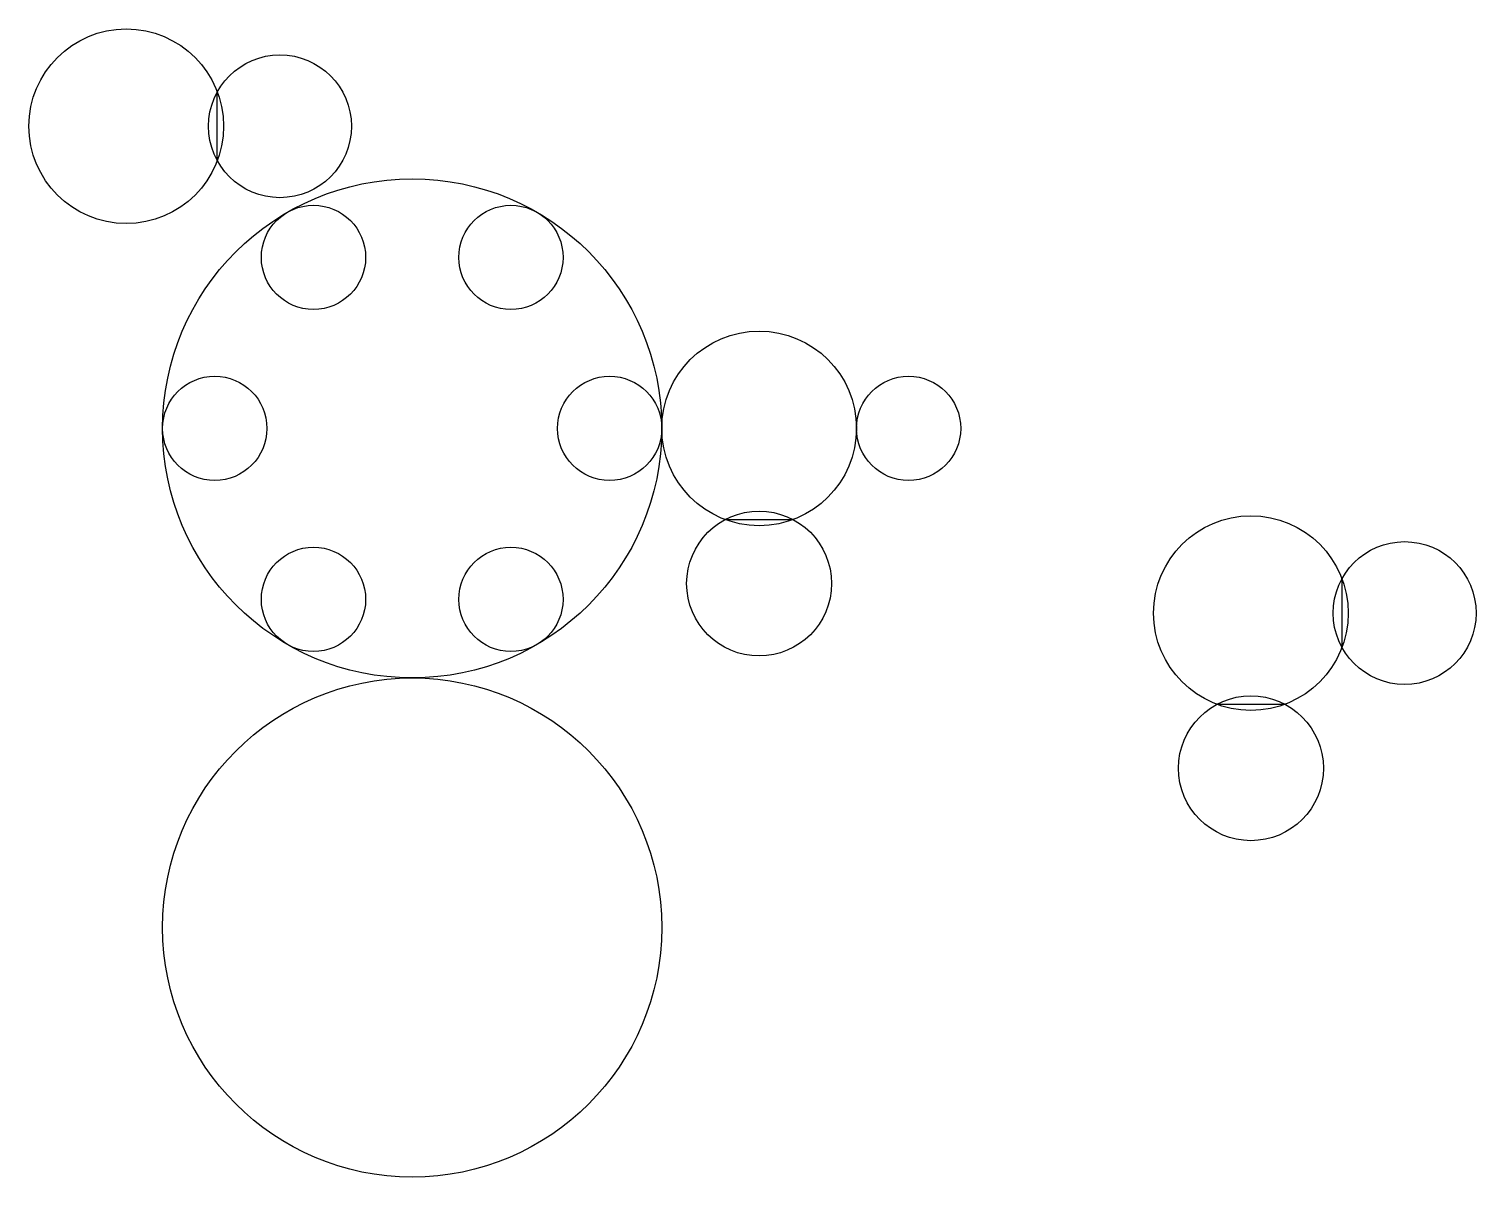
# Model space of a CAD drawing. Header units: millimetres. Extents: x -943 to 6303, y -2368 to 3382.
import ezdxf

# ---------------------------------------------------------------- set-up
doc = ezdxf.new("R2010")
doc.units = ezdxf.units.MM
doc.header["$PDMODE"] = 34
doc.header["$PDSIZE"] = 0.9

msp = doc.modelspace()

# ---------------------------------------------------------------- linework, layer by layer
at = {"color": 3}
for p, q in [((0, 2722.3), (0, 3066.5)), ((2225.5, 1381.5), (2225.5, 1381.5)), ((2225.5, 1381.5), (2225.5, 1381.5)), ((2225.5, 1381.5), (2225.5, 1381.5)), ((2225.5, 1381.5), (2225.5, 1381.5)), ((2225.5, 1381.5), (2225.5, 1381.5)), ((3200.2, 1381.5), (3200.2, 1381.5)), ((2542.6, 924.9), (2883.2, 924.9)), ((5631.4, 628.7), (5631.4, 284.5)), ((975.9, 131.8), (975.9, 131.8)), ((5005.2, 0), (5345.8, 0))]:
    msp.add_line(p, q, dxfattribs=at)
for centre, radius in [((-455.9, 2894.4), 487.3), ((313.6, 2894.4), 357.7), ((975.9, 1381.5), 1249.7), ((481.6, 2237.6), 261), ((1470.2, 2237.6), 261), ((2712.9, 1381.5), 487.3), ((-12.7, 1381.5), 261), ((1964.5, 1381.5), 261), ((3461.2, 1381.5), 261), ((2712.9, 604.5), 362.8), ((5175.5, 456.6), 487.3), ((5945.1, 456.6), 357.7), ((481.6, 525.3), 261), ((1470.2, 525.3), 261), ((975.9, -1117.9), 1249.7), ((5175.5, -320.4), 362.8)]:
    msp.add_circle(centre, radius)
at = {"color": 1}
for p in [(0, 3066.5), (0, 2722.3), (3200.2, 1381.5), (3200.2, 1381.5), (2542.6, 924.9), (2883.2, 924.9), (5631.4, 628.7), (5631.4, 284.5), (975.9, 131.8), (975.9, 131.8), (5005.2, 0), (5345.8, 0)]:
    msp.add_point(p, dxfattribs=at)

doc.saveas('drawing.dxf')
